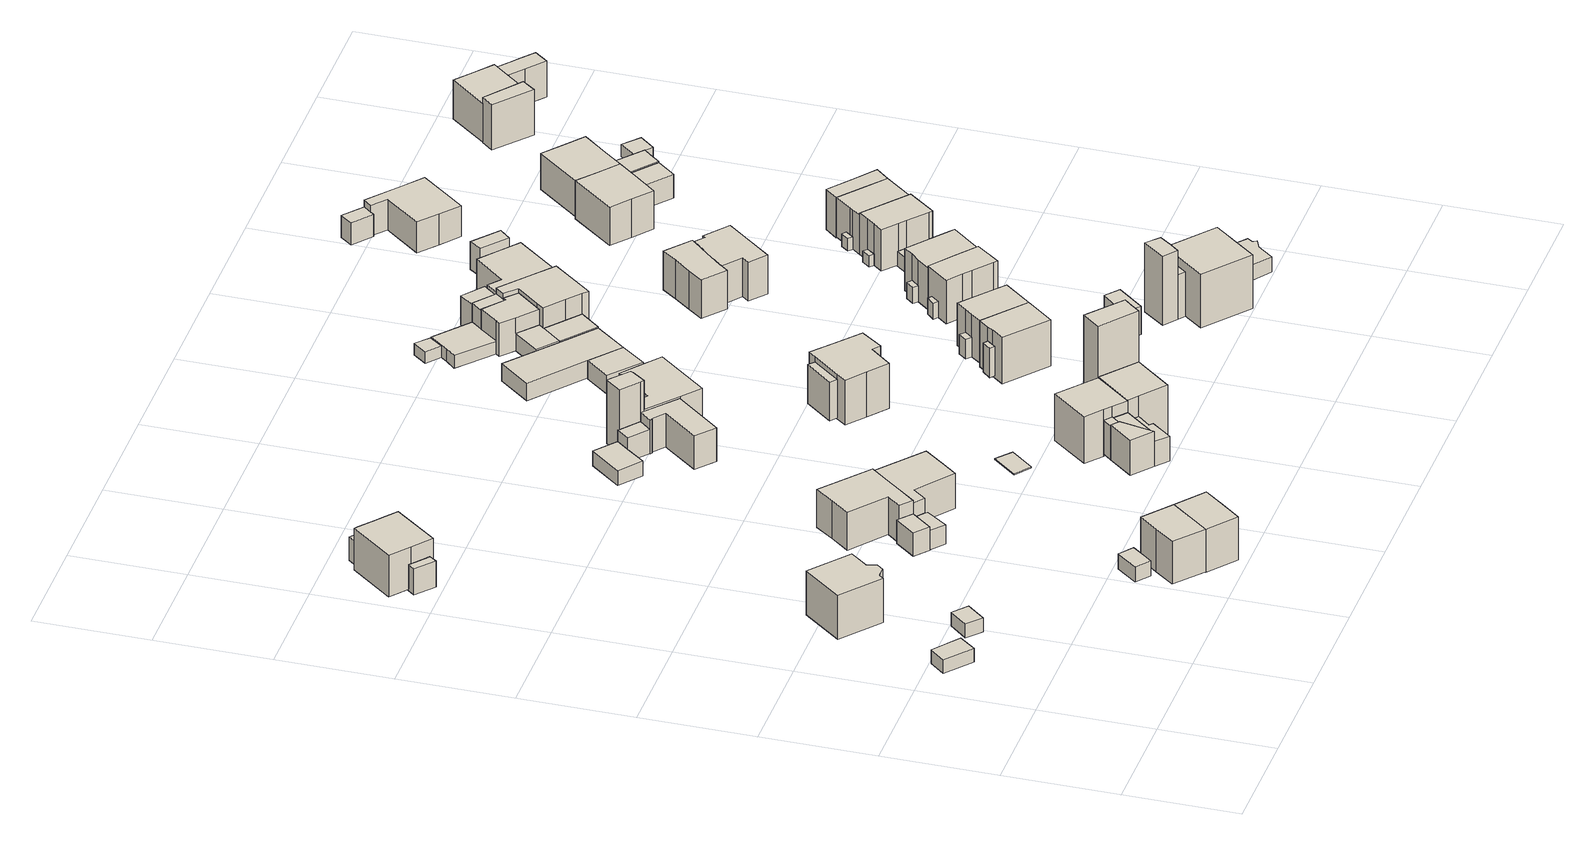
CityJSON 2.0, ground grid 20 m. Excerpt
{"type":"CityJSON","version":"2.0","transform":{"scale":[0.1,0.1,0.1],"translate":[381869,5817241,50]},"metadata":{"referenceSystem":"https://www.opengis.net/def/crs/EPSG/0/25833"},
"CityObjects":{
"building1":{"type":"Building","attributes":{"Gemeindeschluessel":"11000004","BezugspunktDach":"2200","function":"31001_2463","measuredHeight":2.63,"storeysAboveGround":1},"address":[{"country":"Germany","locality":"Berlin","thoroughfareNumber":"5 (1)","thoroughfareName":"Rottannenweg"}],"geometry":[{"type":"Solid","lod":"1","boundaries":[[[[0,1,2,3]],[[4,5,6,7]],[[4,7,3,2]],[[5,4,2,1]],[[6,5,1,0]],[[7,6,0,3]]]]}]},
"building2":{"type":"Building","attributes":{"Gemeindeschluessel":"11000004","BezugspunktDach":"2200","function":"31001_2143","measuredHeight":2.55,"storeysAboveGround":1},"address":[{"country":"Germany","locality":"Berlin","thoroughfareNumber":"3 (1)","thoroughfareName":"Rottannenweg"}],"geometry":[{"type":"Solid","lod":"1","boundaries":[[[[8,9,10,11]],[[12,13,14,15]],[[12,15,11,10]],[[13,12,10,9]],[[14,13,9,8]],[[15,14,8,11]]]]}]},
"building3":{"type":"Building","attributes":{"Gemeindeschluessel":"11000004","BezugspunktDach":"2200","function":"31001_1010","measuredHeight":9.02,"storeysAboveGround":2},"address":[{"country":"Germany","locality":"Berlin","thoroughfareNumber":"3","thoroughfareName":"Rottannenweg"}],"geometry":[{"type":"Solid","lod":"1","boundaries":[[[[16,17,18,19,20,21,22,23]],[[24,25,26,27,28,29,30,31]],[[24,31,23,22]],[[25,24,22,21]],[[26,25,21,20]],[[27,26,20,19]],[[28,27,19,18]],[[29,28,18,17]],[[30,29,17,16]],[[31,30,16,23]]]]}]},
"building4":{"type":"Building","attributes":{"Gemeindeschluessel":"11000004","BezugspunktDach":"2200","function":"31001_2463","measuredHeight":2.9,"storeysAboveGround":1},"address":[{"country":"Germany","locality":"Berlin","thoroughfareNumber":"24B (1)","thoroughfareName":"Alte Allee"}],"geometry":[{"type":"Solid","lod":"1","boundaries":[[[[32,33,34,35]],[[36,37,38,39]],[[36,39,35,34]],[[37,36,34,33]],[[38,37,33,32]],[[39,38,32,35]]]]}]},
"building5":{"type":"Building","attributes":{"Gemeindeschluessel":"11000004","function":"31001_1010"},"address":[{"country":"Germany","locality":"Berlin","thoroughfareNumber":"31","thoroughfareName":"Alte Allee"}],"children":["building5-1","building5-2","building5-3"]},
"building5-1":{"type":"BuildingPart","attributes":{"BezugspunktDach":"2200","measuredHeight":9.89,"storeysAboveGround":2},"parents":["building5"],"geometry":[{"type":"MultiSurface","lod":"1","boundaries":[[[40,41,42,43,44,45,46,47]],[[48,49,50,51,52,53,54,55]],[[48,55,47,46]],[[49,48,46,45]],[[56,57,58,45,44]],[[50,49,59,60]],[[61,56,44,43]],[[51,50,60,62,63]],[[52,51,43,42]],[[53,52,42,41]],[[64,65,66,53,41,40]],[[55,67,68,64,54,40,47]],[[60,59,58,57,56]],[[63,62,60,56,61]],[[54,66,65,64]],[[54,64,68,67]]]}]},
"building5-2":{"type":"BuildingPart","attributes":{"BezugspunktDach":"2200","measuredHeight":4.98,"storeysAboveGround":2},"parents":["building5"],"geometry":[{"type":"MultiSurface","lod":"1","boundaries":[[[69,65,68,70]],[[71,72,73,74]],[[71,74,70,68]],[[72,71,67,54,66]],[[73,72,65,69]],[[74,73,69,70]],[[66,54,64,65]],[[68,64,75,54,67]]]}]},
"building5-3":{"type":"BuildingPart","attributes":{"BezugspunktDach":"2200","measuredHeight":4.36,"storeysAboveGround":2},"parents":["building5"],"geometry":[{"type":"Solid","lod":"1","boundaries":[[[[61,76,77,57]],[[78,79,62,59]],[[78,59,57,77]],[[79,78,77,76]],[[62,79,76,61]],[[59,62,61,57]]]]}]},
"building6":{"type":"Building","attributes":{"Gemeindeschluessel":"11000004","BezugspunktDach":"2200","function":"31001_1010","measuredHeight":9.33,"storeysAboveGround":2},"address":[{"country":"Germany","locality":"Berlin","thoroughfareNumber":"24B","thoroughfareName":"Alte Allee"}],"geometry":[{"type":"Solid","lod":"1","boundaries":[[[[80,81,82,83,84]],[[85,86,87,88,89]],[[85,89,84,83]],[[86,85,83,82]],[[87,86,82,81]],[[88,87,81,80]],[[89,88,80,84]]]]}]},
"building7":{"type":"Building","attributes":{"Gemeindeschluessel":"11000004","BezugspunktDach":"2200","function":"31001_1010","measuredHeight":9.4,"storeysAboveGround":2},"address":[{"country":"Germany","locality":"Berlin","thoroughfareNumber":"24A","thoroughfareName":"Alte Allee"}],"geometry":[{"type":"Solid","lod":"1","boundaries":[[[[90,91,92,81,93,80]],[[94,95,96,97,98,99]],[[94,99,80,93]],[[95,94,93,81]],[[96,95,81,92]],[[97,96,92,91]],[[98,97,91,90]],[[99,98,90,80]]]]}]},
"building8":{"type":"Building","attributes":{"Gemeindeschluessel":"11000004","BezugspunktDach":"2200","function":"31001_2143","measuredHeight":4.43,"storeysAboveGround":1},"address":[{"country":"Germany","locality":"Berlin","thoroughfareNumber":"28 (1)","thoroughfareName":"Alte Allee"}],"geometry":[{"type":"Solid","lod":"1","boundaries":[[[[100,101,102,103,104]],[[105,106,107,108,109]],[[105,109,104,103]],[[106,105,103,102]],[[107,106,102,101]],[[108,107,101,100]],[[109,108,100,104]]]]}]},
"building9":{"type":"Building","attributes":{"Gemeindeschluessel":"11000004","BezugspunktDach":"2200","function":"31001_2143","measuredHeight":4.81,"storeysAboveGround":1},"address":[{"country":"Germany","locality":"Berlin","thoroughfareNumber":"26 (1)","thoroughfareName":"Alte Allee"}],"geometry":[{"type":"Solid","lod":"1","boundaries":[[[[110,111,112,113,114]],[[115,116,117,118,119]],[[115,119,114,113]],[[116,115,113,112]],[[117,116,112,111]],[[118,117,111,110]],[[119,118,110,114]]]]}]},
"building10":{"type":"Building","attributes":{"Gemeindeschluessel":"11000004","BezugspunktDach":"2200","function":"31001_1010","measuredHeight":9.47,"storeysAboveGround":2},"address":[{"country":"Germany","locality":"Berlin","thoroughfareNumber":"28","thoroughfareName":"Alte Allee"}],"geometry":[{"type":"Solid","lod":"1","boundaries":[[[[120,121,122,123,124,125,126,127]],[[128,129,130,131,132,133,134,135]],[[128,135,127,126]],[[129,128,126,125]],[[130,129,125,124]],[[131,130,124,123]],[[132,131,123,122]],[[133,132,122,121]],[[134,133,121,120]],[[135,134,120,127]]]]}]},
"building11":{"type":"Building","attributes":{"Gemeindeschluessel":"11000004","BezugspunktDach":"2200","function":"31001_1010","measuredHeight":8.28,"storeysAboveGround":2},"address":[{"country":"Germany","locality":"Berlin","thoroughfareNumber":"26","thoroughfareName":"Alte Allee"}],"geometry":[{"type":"Solid","lod":"1","boundaries":[[[[136,137,138,139,140,141,142,143]],[[144,145,146,147,148,149,150,151]],[[144,151,143,142]],[[145,144,142,141]],[[146,145,141,140]],[[147,146,140,139]],[[148,147,139,138]],[[149,148,138,137]],[[150,149,137,136]],[[151,150,136,143]]]]}]},
"building12":{"type":"Building","attributes":{"Gemeindeschluessel":"11000004","BezugspunktDach":"2200","function":"31001_2463","measuredHeight":2.81,"storeysAboveGround":1},"address":[{"country":"Germany","locality":"Berlin","thoroughfareNumber":"2 (1)","thoroughfareName":"Zikadenweg"}],"geometry":[{"type":"Solid","lod":"1","boundaries":[[[[152,153,154,155,156]],[[157,158,159,160,161]],[[157,161,156,155]],[[158,157,155,154]],[[159,158,154,153]],[[160,159,153,152]],[[161,160,152,156]]]]}]},
"building13":{"type":"Building","attributes":{"Gemeindeschluessel":"11000004","BezugspunktDach":"2200","function":"31001_2463","measuredHeight":0.236,"storeysAboveGround":1},"address":[{"country":"Germany","locality":"Berlin","thoroughfareNumber":"24A (1)","thoroughfareName":"Alte Allee"}],"geometry":[{"type":"Solid","lod":"1","boundaries":[[[[162,163,164,165]],[[166,167,168,169]],[[166,169,165,164]],[[167,166,164,163]],[[168,167,163,162]],[[169,168,162,165]]]]}]},
"building14":{"type":"Building","attributes":{"Gemeindeschluessel":"11000004","BezugspunktDach":"2200","function":"51009_1610","measuredHeight":6.36,"storeysAboveGround":0},"address":[{"country":"Germany","locality":"Berlin"}],"geometry":[{"type":"Solid","lod":"1","boundaries":[[[[170,171,172,173]],[[174,175,176,177]],[[174,177,173,172]],[[175,174,172,171]],[[176,175,171,170]],[[177,176,170,173]]]]}]},
"building15":{"type":"Building","attributes":{"Gemeindeschluessel":"11000004","function":"31001_1010"},"address":[{"country":"Germany","locality":"Berlin","thoroughfareNumber":"24","thoroughfareName":"Alte Allee"}],"children":["building15-1","building15-2","building15-3"]},
"building15-1":{"type":"BuildingPart","attributes":{"BezugspunktDach":"2200","measuredHeight":10.93,"storeysAboveGround":2},"parents":["building15"],"geometry":[{"type":"Solid","lod":"1","boundaries":[[[[178,179,180,181,182,183]],[[184,185,186,187,188,189]],[[184,189,183,182]],[[185,184,182,181]],[[186,185,181,180]],[[187,186,180,179],[190,175,191,192]],[[188,187,179,178]],[[189,188,178,183]],[[191,175,190,192]]]]}]},
"building15-2":{"type":"BuildingPart","attributes":{"BezugspunktDach":"2200","measuredHeight":6.59,"storeysAboveGround":2},"parents":["building15"],"geometry":[{"type":"MultiSurface","lod":"1","boundaries":[[[193,194,195,196]],[[177,176,197,198]],[[177,198,196,195]],[[176,177,195,194]],[[199,200,176,194,193]],[[198,197,193,196]],[[197,176,200,199]]]}]},
"building15-3":{"type":"BuildingPart","attributes":{"BezugspunktDach":"2200","measuredHeight":6.23,"storeysAboveGround":2},"parents":["building15"],"geometry":[{"type":"Solid","lod":"1","boundaries":[[[[192,191,200,199]],[[176,175,190,197]],[[175,176,200,191]],[[197,190,192,199]],[[197,199,200,176]],[[175,191,192,190]]]]}]},
"building16":{"type":"Building","attributes":{"Gemeindeschluessel":"11000004","function":"31001_1010"},"address":[{"country":"Germany","locality":"Berlin","thoroughfareNumber":"2","thoroughfareName":"Zikadenweg"}],"children":["building16-1","building16-2"]},
"building16-1":{"type":"BuildingPart","attributes":{"BezugspunktDach":"2200","measuredHeight":8.69,"storeysAboveGround":2},"parents":["building16"],"geometry":[{"type":"MultiSurface","lod":"1","boundaries":[[[201,202,203,204,205,206,207,208,209]],[[210,211,212,213,214,215,216,217,218]],[[210,218,209,208]],[[211,210,208,207]],[[212,211,207,206]],[[213,212,206,205]],[[214,213,219,220,221,222,205,204]],[[215,214,204,203]],[[216,215,203,202]],[[217,216,202,201]],[[218,217,201,209]],[[222,221,220,219]]]}]},
"building16-2":{"type":"BuildingPart","attributes":{"BezugspunktDach":"2200","measuredHeight":4.48,"storeysAboveGround":2},"parents":["building16"],"geometry":[{"type":"Solid","lod":"1","boundaries":[[[[222,221,223,224,225]],[[226,227,220,219,228]],[[226,228,225,224]],[[227,226,224,223]],[[220,227,223,221]],[[228,219,222,225]],[[219,220,221,222]]]]}]},
"building17":{"type":"Building","attributes":{"Gemeindeschluessel":"11000004","function":"31001_1010"},"address":[{"country":"Germany","locality":"Berlin","thoroughfareNumber":"22","thoroughfareName":"Alte Allee"}],"children":["building17-1","building17-2"]},
"building17-1":{"type":"BuildingPart","attributes":{"BezugspunktDach":"2200","measuredHeight":14.93,"storeysAboveGround":3},"parents":["building17"],"geometry":[{"type":"MultiSurface","lod":"1","boundaries":[[[229,230,231,232,233]],[[234,235,236,237,238]],[[234,238,233,232]],[[235,234,232,231]],[[236,235,231,230]],[[237,236,230,229]],[[238,237,239,190,240,241,229,233]],[[241,240,190,239]]]}]},
"building17-2":{"type":"BuildingPart","attributes":{"BezugspunktDach":"2200","measuredHeight":4.68,"storeysAboveGround":3},"parents":["building17"],"geometry":[{"type":"Solid","lod":"1","boundaries":[[[[242,243,244,241,240,245]],[[190,239,246,247,248,197]],[[190,197,245,240]],[[246,239,241,244]],[[247,246,244,243]],[[248,247,243,242]],[[197,248,242,245]],[[239,190,240,241]]]]}]},
"building18":{"type":"Building","attributes":{"Gemeindeschluessel":"11000004","function":"31001_1010"},"address":[{"country":"Germany","locality":"Berlin","thoroughfareNumber":"4","thoroughfareName":"Zikadenweg"}],"children":["building18-1","building18-2"]},
"building18-1":{"type":"BuildingPart","attributes":{"BezugspunktDach":"2200","measuredHeight":8.48,"storeysAboveGround":2},"parents":["building18"],"geometry":[{"type":"Solid","lod":"1","boundaries":[[[[249,250,251,252,253,254,255,256]],[[257,258,259,260,261,262,263,264]],[[258,257,255,254]],[[259,258,254,253]],[[260,259,253,252]],[[261,260,252,251]],[[262,261,251,250]],[[263,262,250,249]],[[264,263,249,256]],[[257,264,256,255]]]]}]},
"building18-2":{"type":"BuildingPart","attributes":{"BezugspunktDach":"2200","measuredHeight":11.96,"storeysAboveGround":2},"parents":["building18"],"geometry":[{"type":"MultiSurface","lod":"1","boundaries":[[[265,266,267,268,269,270]],[[271,272,257,264,220,227]],[[271,227,270,269]],[[272,271,269,268]],[[257,272,268,267]],[[256,255,267,266]],[[220,264,266,265]],[[227,220,265,270]],[[264,257,255,256]]]}]},
"building19":{"type":"Building","attributes":{"Gemeindeschluessel":"11000004","BezugspunktDach":"2200","function":"51009_1610","measuredHeight":20.88,"storeysAboveGround":0},"address":[{"country":"Germany","locality":"Berlin"}],"geometry":[{"type":"Solid","lod":"1","boundaries":[[[[273,274,275,276,277]],[[278,279,280,281,282]],[[278,282,277,276]],[[279,278,276,275]],[[280,279,275,274]],[[281,280,274,273]],[[282,281,273,277]]]]}]},
"building20":{"type":"Building","attributes":{"Gemeindeschluessel":"11000004","function":"31001_1010"},"address":[{"country":"Germany","locality":"Berlin","thoroughfareNumber":"1","thoroughfareName":"Zikadenweg"}],"children":["building20-1","building20-2"]},
"building20-1":{"type":"BuildingPart","attributes":{"BezugspunktDach":"2200","measuredHeight":10.04,"storeysAboveGround":2},"parents":["building20"],"geometry":[{"type":"MultiSurface","lod":"1","boundaries":[[[283,284,285,286,287,288,289,290,291,292]],[[293,294,295,296,297,298,299,300,301,302]],[[293,302,292,291]],[[303,304,291,290]],[[294,293,305,306]],[[295,294,290,289]],[[296,295,289,288]],[[297,296,288,287]],[[298,297,287,286]],[[299,298,286,285]],[[300,299,285,284]],[[301,300,284,283]],[[302,301,283,292]],[[306,305,304,303]]]}]},
"building20-2":{"type":"BuildingPart","attributes":{"BezugspunktDach":"2200","measuredHeight":7.26,"storeysAboveGround":2},"parents":["building20"],"geometry":[{"type":"Solid","lod":"1","boundaries":[[[[304,303,307,308]],[[309,306,305,310]],[[309,310,308,307]],[[306,309,307,303]],[[310,305,304,308]],[[305,306,303,304]]]]}]},
"building21":{"type":"Building","attributes":{"Gemeindeschluessel":"11000004","BezugspunktDach":"2200","function":"31001_2463","measuredHeight":3.48,"storeysAboveGround":1},"address":[{"country":"Germany","locality":"Berlin","thoroughfareNumber":"4 (1)","thoroughfareName":"Zikadenweg"}],"geometry":[{"type":"Solid","lod":"1","boundaries":[[[[311,312,313,314]],[[315,316,317,318]],[[315,318,314,313]],[[316,315,313,312]],[[317,316,312,311]],[[318,317,311,314]]]]}]},
"building22":{"type":"Building","attributes":{"Gemeindeschluessel":"11000004","BezugspunktDach":"2200","function":"31001_2463","measuredHeight":3.22,"storeysAboveGround":1},"address":[{"country":"Germany","locality":"Berlin","thoroughfareNumber":"6 (1)","thoroughfareName":"Zikadenweg"}],"geometry":[{"type":"Solid","lod":"1","boundaries":[[[[313,312,319,320,321,322,323]],[[324,325,326,327,328,329,330]],[[324,330,323,322]],[[325,324,322,321]],[[326,325,321,320]],[[327,326,320,319]],[[328,327,319,312]],[[329,328,312,313]],[[330,329,313,323]]]]}]},
"building23":{"type":"Building","attributes":{"Gemeindeschluessel":"11000004","BezugspunktDach":"2200","function":"51009_1610","measuredHeight":5.51,"storeysAboveGround":0},"address":[{"country":"Germany","locality":"Berlin"}],"geometry":[{"type":"Solid","lod":"1","boundaries":[[[[331,332,333,334]],[[335,336,337,338]],[[335,338,334,333]],[[336,335,333,332]],[[337,336,332,331]],[[338,337,331,334]]]]}]},
"building24":{"type":"Building","attributes":{"Gemeindeschluessel":"11000004","BezugspunktDach":"2200","function":"31001_2463","measuredHeight":2.27,"storeysAboveGround":1},"address":[{"country":"Germany","locality":"Berlin","thoroughfareNumber":"8 (2)","thoroughfareName":"Zikadenweg"}],"geometry":[{"type":"Solid","lod":"1","boundaries":[[[[339,340,341,342]],[[343,344,345,346]],[[343,346,342,341]],[[344,343,341,340]],[[345,344,340,339]],[[346,345,339,342]]]]}]},
"building25":{"type":"Building","attributes":{"Gemeindeschluessel":"11000004","BezugspunktDach":"2200","function":"31001_1010","measuredHeight":9.78,"storeysAboveGround":2},"address":[{"country":"Germany","locality":"Berlin","thoroughfareNumber":"25","thoroughfareName":"Alte Allee"}],"geometry":[{"type":"Solid","lod":"1","boundaries":[[[[347,348,349,350,351,352]],[[353,354,355,356,357,358]],[[353,358,352,351]],[[354,353,351,350]],[[355,354,350,349]],[[356,355,349,348]],[[357,356,348,347]],[[358,357,347,352]]]]}]},
"building26":{"type":"Building","attributes":{"Gemeindeschluessel":"11000004","BezugspunktDach":"2200","function":"51009_1610","measuredHeight":3.62,"storeysAboveGround":0},"address":[{"country":"Germany","locality":"Berlin"}],"geometry":[{"type":"Solid","lod":"1","boundaries":[[[[359,360,361,362]],[[363,364,365,366]],[[363,366,362,361]],[[364,363,361,360]],[[365,364,360,359]],[[366,365,359,362]]]]}]},
"building27":{"type":"Building","attributes":{"Gemeindeschluessel":"11000004","function":"51009_1610"},"address":[{"country":"Germany","locality":"Berlin"}],"children":["building27-1","building27-2","building27-3"]},
"building27-1":{"type":"BuildingPart","attributes":{"BezugspunktDach":"2200","measuredHeight":7.02,"storeysAboveGround":0},"parents":["building27"],"geometry":[{"type":"MultiSurface","lod":"1","boundaries":[[[367,368,369,370,371,372,373,374,375,376]],[[377,378,379,380,381,382,383,384,385,386]],[[377,386,376,375]],[[378,377,375,374]],[[387,388,378,374,373]],[[380,379,373,372]],[[381,380,372,371]],[[382,381,371,370]],[[383,382,370,369]],[[384,383,369,368]],[[385,384,368,367],[384,385,389,390]],[[386,385,367,376]],[[391,379,378,388,387]],[[389,385,384,390]]]}]},
"building27-2":{"type":"BuildingPart","attributes":{"BezugspunktDach":"2200","measuredHeight":2.38,"storeysAboveGround":0},"parents":["building27"],"geometry":[{"type":"Solid","lod":"1","boundaries":[[[[392,388,387,393,394,395,396]],[[397,398,399,379,378,377,400]],[[397,400,396,395]],[[398,397,395,394]],[[399,398,394,393]],[[379,399,393,387]],[[377,378,388,392]],[[400,377,392,396]],[[378,379,387,388]]]]}]},
"building27-3":{"type":"BuildingPart","attributes":{"BezugspunktDach":"2200","measuredHeight":3.31,"storeysAboveGround":0},"parents":["building27"],"geometry":[{"type":"Solid","lod":"1","boundaries":[[[[401,402,390,389,403]],[[385,384,404,405,406]],[[385,406,403,389]],[[404,384,390,402]],[[405,404,402,401]],[[406,405,401,403]],[[384,385,389,390]]]]}]},
"building28":{"type":"Building","attributes":{"Gemeindeschluessel":"11000004","BezugspunktDach":"2200","function":"31001_1000","measuredHeight":3.14,"storeysAboveGround":1},"address":[{"country":"Germany","locality":"Berlin","thoroughfareNumber":"6 (2)","thoroughfareName":"Zikadenweg"}],"geometry":[{"type":"Solid","lod":"1","boundaries":[[[[407,408,409,410]],[[404,411,412,405]],[[404,405,410,409]],[[411,404,409,408]],[[412,411,408,407]],[[405,412,407,410]]]]}]},
"building29":{"type":"Building","attributes":{"Gemeindeschluessel":"11000004","BezugspunktDach":"2200","function":"31001_1010","measuredHeight":9.11,"storeysAboveGround":2},"address":[{"country":"Germany","locality":"Berlin","thoroughfareNumber":"25A","thoroughfareName":"Alte Allee"}],"geometry":[{"type":"Solid","lod":"1","boundaries":[[[[413,348,414,415,416,417,418,349]],[[365,364,419,420,421,422,423,424]],[[365,424,349,418]],[[364,365,418,417]],[[419,364,417,416]],[[420,419,416,415]],[[421,420,415,414]],[[422,421,414,348]],[[423,422,348,413]],[[424,423,413,349]]]]}]},
"building30":{"type":"Building","attributes":{"Gemeindeschluessel":"11000004","function":"31001_1010"},"address":[{"country":"Germany","locality":"Berlin","thoroughfareNumber":"6","thoroughfareName":"Zikadenweg"}],"children":["building30-1","building30-2"]},
"building30-1":{"type":"BuildingPart","attributes":{"BezugspunktDach":"2200","measuredHeight":8.88,"storeysAboveGround":2},"parents":["building30"],"geometry":[{"type":"MultiSurface","lod":"1","boundaries":[[[425,426,427,428,429,430,431,432,433,434]],[[435,436,437,438,439,440,441,442,443,444]],[[435,444,434,433]],[[436,435,433,432]],[[437,436,432,431]],[[445,446,431,430]],[[438,437,447,448]],[[439,438,430,429]],[[440,439,429,428]],[[441,440,428,427]],[[442,441,427,426]],[[443,442,426,425]],[[444,443,425,434]],[[448,447,446,445]]]}]},
"building30-2":{"type":"BuildingPart","attributes":{"BezugspunktDach":"2200","measuredHeight":6.26,"storeysAboveGround":2},"parents":["building30"],"geometry":[{"type":"MultiSurface","lod":"1","boundaries":[[[449,445,450,451]],[[452,448,453,454]],[[452,454,451,450]],[[448,452,450,445]],[[453,447,446,449]],[[454,453,449,451]],[[448,445,446,447]]]}]},
"building31":{"type":"Building","attributes":{"Gemeindeschluessel":"11000004","BezugspunktDach":"2200","function":"31001_2463","measuredHeight":2.49,"storeysAboveGround":1},"address":[{"country":"Germany","locality":"Berlin","thoroughfareNumber":"25A (1)","thoroughfareName":"Alte Allee"}],"geometry":[{"type":"Solid","lod":"1","boundaries":[[[[455,456,457,458]],[[459,460,461,462]],[[459,462,458,457]],[[460,459,457,456]],[[461,460,456,455]],[[462,461,455,458]]]]}]},
"building32":{"type":"Building","attributes":{"Gemeindeschluessel":"11000004","BezugspunktDach":"2200","function":"31001_2463","measuredHeight":5.29,"storeysAboveGround":1},"address":[{"country":"Germany","locality":"Berlin","thoroughfareNumber":"25 (1)","thoroughfareName":"Alte Allee"}],"geometry":[{"type":"Solid","lod":"1","boundaries":[[[[463,464,465,466]],[[467,468,469,470]],[[467,470,466,465]],[[468,467,465,464]],[[469,468,464,463]],[[470,469,463,466]]]]}]},
"building33":{"type":"Building","attributes":{"Gemeindeschluessel":"11000004","BezugspunktDach":"2200","function":"31001_2463","measuredHeight":2.42,"storeysAboveGround":1},"address":[{"country":"Germany","locality":"Berlin","thoroughfareNumber":"25B (1)","thoroughfareName":"Alte Allee"}],"geometry":[{"type":"Solid","lod":"1","boundaries":[[[[456,471,472,457]],[[473,474,475,476]],[[473,476,457,472]],[[474,473,472,471]],[[475,474,471,456]],[[476,475,456,457]]]]}]},
"building34":{"type":"Building","attributes":{"Gemeindeschluessel":"11000004","BezugspunktDach":"2200","function":"51009_1610","measuredHeight":3,"storeysAboveGround":0},"address":[{"country":"Germany","locality":"Berlin"}],"geometry":[{"type":"Solid","lod":"1","boundaries":[[[[477,478,479,480]],[[481,482,483,484]],[[481,484,480,479]],[[482,481,479,478]],[[483,482,478,477]],[[484,483,477,480]]]]}]},
"building35":{"type":"Building","attributes":{"Gemeindeschluessel":"11000004","function":"31001_1010"},"address":[{"country":"Germany","locality":"Berlin","thoroughfareNumber":"8","thoroughfareName":"Zikadenweg"}],"children":["building35-1","building35-2"]},
"building35-1":{"type":"BuildingPart","attributes":{"BezugspunktDach":"2200","measuredHeight":8.43,"storeysAboveGround":2},"parents":["building35"],"geometry":[{"type":"MultiSurface","lod":"1","boundaries":[[[485,486,487,488,489,490,491,492]],[[493,494,495,496,497,498,499,500]],[[493,500,448,501,502,503,492,491]],[[494,493,491,490]],[[495,494,490,489]],[[496,495,489,488]],[[497,496,488,487]],[[498,497,487,486]],[[499,498,486,485]],[[500,499,485,492]],[[503,502,501,448]]]}]},
"building35-2":{"type":"BuildingPart","attributes":{"BezugspunktDach":"2200","measuredHeight":5.5,"storeysAboveGround":2},"parents":["building35"],"geometry":[{"type":"Solid","lod":"1","boundaries":[[[[503,502,504,505,506]],[[507,508,501,448,452]],[[507,452,506,505]],[[508,507,505,504]],[[501,508,504,502]],[[452,448,503,506]],[[448,501,502,503]]]]}]},
"building36":{"type":"Building","attributes":{"Gemeindeschluessel":"11000004","BezugspunktDach":"2200","function":"51009_1610","measuredHeight":12.98,"storeysAboveGround":0},"address":[{"country":"Germany","locality":"Berlin"}],"geometry":[{"type":"Solid","lod":"1","boundaries":[[[[509,510,511,512,513]],[[514,515,516,517,518]],[[514,518,513,512]],[[515,514,512,511]],[[516,515,511,510]],[[517,516,510,509]],[[518,517,509,513]]]]}]},
"building37":{"type":"Building","attributes":{"Gemeindeschluessel":"11000004","BezugspunktDach":"2200","function":"51009_1610","measuredHeight":8.38,"storeysAboveGround":0},"address":[{"country":"Germany","locality":"Berlin"}],"geometry":[{"type":"Solid","lod":"1","boundaries":[[[[519,520,521,522]],[[516,523,524,517]],[[516,517,522,521]],[[523,516,521,520]],[[524,523,520,519]],[[517,524,519,522]]]]}]},
"building38":{"type":"Building","attributes":{"Gemeindeschluessel":"11000004","BezugspunktDach":"2200","function":"31001_1010","measuredHeight":10.23,"storeysAboveGround":2},"address":[{"country":"Germany","locality":"Berlin","thoroughfareNumber":"25B","thoroughfareName":"Alte Allee"}],"geometry":[{"type":"Solid","lod":"1","boundaries":[[[[525,526,527,528,529,530,531,532]],[[533,534,535,536,537,538,539,540]],[[533,540,532,531]],[[534,533,531,530]],[[535,534,530,529]],[[536,535,529,528]],[[537,536,528,527]],[[538,537,527,526]],[[539,538,526,525]],[[540,539,525,532]]]]}]},
"building39":{"type":"Building","attributes":{"Gemeindeschluessel":"11000004","BezugspunktDach":"2200","function":"51009_1610","measuredHeight":3,"storeysAboveGround":0},"address":[{"country":"Germany","locality":"Berlin"}],"geometry":[{"type":"Solid","lod":"1","boundaries":[[[[541,542,543,544]],[[545,546,547,548]],[[545,548,544,543]],[[546,545,543,542]],[[547,546,542,541]],[[548,547,541,544]]]]}]},
"building40":{"type":"Building","attributes":{"Gemeindeschluessel":"11000004","function":"31001_1010"},"address":[{"country":"Germany","locality":"Berlin","thoroughfareNumber":"1A","thoroughfareName":"Zikadenweg"}],"children":["building40-1","building40-2"]},
"building40-1":{"type":"BuildingPart","attributes":{"BezugspunktDach":"2200","measuredHeight":8.84,"storeysAboveGround":1},"parents":["building40"],"geometry":[{"type":"MultiSurface","lod":"1","boundaries":[[[549,550,551,552,553,554,555,556,557,558,559]],[[560,561,562,563,564,565,566,567,568,569,570]],[[562,561,557,556]],[[563,562,556,555]],[[564,563,555,554]],[[565,564,554,553]],[[566,565,553,552]],[[567,566,552,551]],[[568,567,551,550]],[[569,568,550,549]],[[570,569,549,559]],[[560,571,572,573,558]],[[570,559,573,572]],[[561,574,575,557]],[[560,558,575,574]]]}]},
"building40-2":{"type":"BuildingPart","attributes":{"BezugspunktDach":"2200","measuredHeight":8.41,"storeysAboveGround":1},"parents":["building40"],"geometry":[{"type":"MultiSurface","lod":"1","boundaries":[[[576,559,573,575,557,556,577,578,579,580,581]],[[582,583,584,585,562,561,574,572,570,586,587]],[[582,587,581,580]],[[583,582,580,579]],[[584,583,579,578]],[[585,584,578,577]],[[562,585,577,556]],[[561,562,556,557]],[[557,561,557,575]],[[558,575,573]],[[573,572,573,559]],[[586,570,559,576]],[[587,586,576,581]],[[574,561,557,575]],[[572,560,558,573]],[[560,574,575,558]],[[570,572,573,559]]]}]},
"building41":{"type":"Building","attributes":{"Gemeindeschluessel":"11000004","BezugspunktDach":"2200","function":"31001_1000","measuredHeight":12.8,"storeysAboveGround":3},"address":[{"country":"Germany","locality":"Berlin","thoroughfareNumber":"23","thoroughfareName":"Alte Allee"}],"geometry":[{"type":"Solid","lod":"1","boundaries":[[[[588,589,590,591,592]],[[593,594,595,596,597]],[[593,597,592,591]],[[594,593,591,590]],[[595,594,590,589]],[[596,595,589,588]],[[597,596,588,592]]]]}]},
"building42":{"type":"Building","attributes":{"Gemeindeschluessel":"11000004","BezugspunktDach":"2200","function":"31001_1010","measuredHeight":9.32,"storeysAboveGround":2},"address":[{"country":"Germany","locality":"Berlin","thoroughfareNumber":"25C","thoroughfareName":"Alte Allee"}],"geometry":[{"type":"Solid","lod":"1","boundaries":[[[[598,599,600,601,602,603,604,605,606,607]],[[547,546,608,609,610,611,612,613,614,615]],[[547,615,607,606]],[[546,547,606,605]],[[608,546,605,604]],[[609,608,604,603]],[[610,609,603,602]],[[611,610,602,601]],[[612,611,601,600]],[[613,612,600,599]],[[614,613,599,598]],[[615,614,598,607]]]]}]},
"building43":{"type":"Building","attributes":{"Gemeindeschluessel":"11000004","BezugspunktDach":"2200","function":"31001_2463","measuredHeight":2.74,"storeysAboveGround":1},"address":[{"country":"Germany","locality":"Berlin","thoroughfareNumber":"25C (1)","thoroughfareName":"Alte Allee"}],"geometry":[{"type":"Solid","lod":"1","boundaries":[[[[616,617,618,619]],[[620,621,622,623]],[[620,623,619,618]],[[621,620,618,617]],[[622,621,617,616]],[[623,622,616,619]]]]}]},
"building44":{"type":"Building","attributes":{"Gemeindeschluessel":"11000004","BezugspunktDach":"2200","function":"31001_2463","measuredHeight":5.22,"storeysAboveGround":1},"address":[{"country":"Germany","locality":"Berlin","thoroughfareNumber":"8 (1)","thoroughfareName":"Zikadenweg"}],"geometry":[{"type":"Solid","lod":"1","boundaries":[[[[624,625,626,627]],[[628,629,630,631]],[[628,631,627,626]],[[629,628,626,625]],[[630,629,625,624]],[[631,630,624,627]]]]}]},
"building45":{"type":"Building","attributes":{"Gemeindeschluessel":"11000004","BezugspunktDach":"2200","function":"31001_2463","measuredHeight":2.71,"storeysAboveGround":1},"address":[{"country":"Germany","locality":"Berlin","thoroughfareNumber":"25D (1)","thoroughfareName":"Alte Allee"}],"geometry":[{"type":"Solid","lod":"1","boundaries":[[[[617,632,633,618]],[[634,635,621,620]],[[634,620,618,633]],[[635,634,633,632]],[[621,635,632,617]],[[620,621,617,618]]]]}]},
"building46":{"type":"Building","attributes":{"Gemeindeschluessel":"11000004","BezugspunktDach":"2200","function":"51009_1610","measuredHeight":2.06,"storeysAboveGround":0},"address":[{"country":"Germany","locality":"Berlin"}],"geometry":[{"type":"Solid","lod":"1","boundaries":[[[[636,637,638,639]],[[640,641,642,643]],[[640,643,639,638]],[[641,640,638,637]],[[642,641,637,636]],[[643,642,636,639]]]]}]},
"building47":{"type":"Building","attributes":{"Gemeindeschluessel":"11000004","BezugspunktDach":"2200","function":"31001_2463","measuredHeight":2.86,"storeysAboveGround":1},"address":[{"country":"Germany","locality":"Berlin","thoroughfareNumber":"21 (1)","thoroughfareName":"Alte Allee"}],"geometry":[{"type":"Solid","lod":"1","boundaries":[[[[644,645,646,647,648,649,650]],[[651,652,653,654,655,656,657]],[[651,657,650,649]],[[652,651,649,648]],[[653,652,648,647]],[[654,653,647,646]],[[655,654,646,645]],[[656,655,645,644]],[[657,656,644,650]]]]}]},
"building48":{"type":"Building","attributes":{"Gemeindeschluessel":"11000004","BezugspunktDach":"2200","function":"31001_1010","measuredHeight":9.05,"storeysAboveGround":2},"address":[{"country":"Germany","locality":"Berlin","thoroughfareNumber":"25D","thoroughfareName":"Alte Allee"}],"geometry":[{"type":"Solid","lod":"1","boundaries":[[[[658,659,660,661,662,663,664,665,666,667]],[[642,641,668,669,670,671,672,673,674,675]],[[642,675,667,666]],[[641,642,666,665]],[[668,641,665,664]],[[669,668,664,663]],[[670,669,663,662]],[[671,670,662,661]],[[672,671,661,660]],[[673,672,660,659]],[[674,673,659,658]],[[675,674,658,667]]]]}]},
"building49":{"type":"Building","attributes":{"Gemeindeschluessel":"11000004","BezugspunktDach":"2200","function":"51009_1610","measuredHeight":2.36,"storeysAboveGround":0},"address":[{"country":"Germany","locality":"Berlin"}],"geometry":[{"type":"Solid","lod":"1","boundaries":[[[[676,677,678,679]],[[680,681,682,683]],[[680,683,679,678]],[[681,680,678,677]],[[682,681,677,676]],[[683,682,676,679]]]]}]},
"building50":{"type":"Building","attributes":{"Gemeindeschluessel":"11000004","function":"31001_1010"},"address":[{"country":"Germany","locality":"Berlin","thoroughfareNumber":"10","thoroughfareName":"Zikadenweg"}],"children":["building50-1","building50-2"]},
"building50-1":{"type":"BuildingPart","attributes":{"BezugspunktDach":"2200","measuredHeight":9.18,"storeysAboveGround":2},"parents":["building50"],"geometry":[{"type":"MultiSurface","lod":"1","boundaries":[[[684,685,686,687,688,689,690,691]],[[692,693,694,695,696,697,698,699]],[[692,699,691,690]],[[693,692,690,689]],[[700,701,702,689,688]],[[694,693,703,704,705]],[[695,694,688,687]],[[696,695,687,686]],[[697,696,686,685]],[[698,697,685,684]],[[699,698,684,691]],[[705,704,703,702,701,700]]]}]},
"building50-2":{"type":"BuildingPart","attributes":{"BezugspunktDach":"2200","measuredHeight":5.53,"storeysAboveGround":2},"parents":["building50"],"geometry":[{"type":"MultiSurface","lod":"1","boundaries":[[[706,701,700,707,708]],[[709,704,703,710,711]],[[709,711,708,707]],[[704,709,707,700]],[[710,703,701,706]],[[711,710,706,708]],[[704,712,700,701,703]]]}]},
"building51":{"type":"Building","attributes":{"Gemeindeschluessel":"11000004","BezugspunktDach":"2200","function":"31001_1010","measuredHeight":8.75,"storeysAboveGround":2},"address":[{"country":"Germany","locality":"Berlin","thoroughfareNumber":"25E","thoroughfareName":"Alte Allee"}],"geometry":[{"type":"Solid","lod":"1","boundaries":[[[[713,714,715,716,717,718,719,720]],[[721,722,723,724,725,670,669,668]],[[721,668,720,719]],[[722,721,719,718]],[[723,722,718,717]],[[724,723,717,716]],[[725,724,716,715]],[[670,725,715,714]],[[669,670,714,713]],[[668,669,713,720]]]]}]},
"building52":{"type":"Building","attributes":{"Gemeindeschluessel":"11000004","BezugspunktDach":"2200","function":"31001_2463","measuredHeight":8.87,"storeysAboveGround":1},"address":[{"country":"Germany","locality":"Berlin","thoroughfareNumber":"25E (1)","thoroughfareName":"Alte Allee"}],"geometry":[{"type":"Solid","lod":"1","boundaries":[[[[715,726,727,728,717]],[[729,730,731,732,733]],[[729,733,717,728]],[[730,729,728,727]],[[731,730,727,726]],[[732,731,726,715]],[[733,732,715,717]]]]}]},
"building53":{"type":"Building","attributes":{"Gemeindeschluessel":"11000004","function":"31001_1010"},"address":[{"country":"Germany","locality":"Berlin","thoroughfareNumber":"3","thoroughfareName":"Zikadenweg"}],"children":["building53-1","building53-2"]},
"building53-1":{"type":"BuildingPart","attributes":{"BezugspunktDach":"2200","measuredHeight":8.88,"storeysAboveGround":2},"parents":["building53"],"geometry":[{"type":"MultiSurface","lod":"1","boundaries":[[[734,735,736,737,738,739,740]],[[741,742,743,744,745,746,747]],[[741,747,740,739]],[[742,741,739,738]],[[743,742,738,737]],[[748,749,750,737,736]],[[744,743,751,752]],[[745,744,736,735]],[[746,745,735,734]],[[747,746,734,740]],[[752,751,750,749,748]]]}]},
"building53-2":{"type":"BuildingPart","attributes":{"BezugspunktDach":"2200","measuredHeight":4.52,"storeysAboveGround":2},"parents":["building53"],"geometry":[{"type":"Solid","lod":"1","boundaries":[[[[753,754,749,748]],[[751,755,756,752]],[[755,751,749,754]],[[756,755,754,753]],[[752,756,753,748]],[[751,752,748,749]]]]}]},
"building54":{"type":"Building","attributes":{"Gemeindeschluessel":"11000004","function":"31001_1010"},"address":[{"country":"Germany","locality":"Berlin","thoroughfareNumber":"5","thoroughfareName":"Zikadenweg"}],"children":["building54-1","building54-2"]},
"building54-1":{"type":"BuildingPart","attributes":{"BezugspunktDach":"2200","measuredHeight":8.49,"storeysAboveGround":2},"parents":["building54"],"geometry":[{"type":"MultiSurface","lod":"1","boundaries":[[[738,737,757,758,759,760,739]],[[761,762,763,764,765,766,767]],[[761,767,739,760]],[[762,761,760,759]],[[763,762,759,758]],[[764,763,758,757]],[[768,769,770,757,737]],[[766,765,737,738]],[[767,766,738,739]],[[765,764,770,769,768]]]}]},
"building54-2":{"type":"BuildingPart","attributes":{"BezugspunktDach":"2200","measuredHeight":5.02,"storeysAboveGround":2},"parents":["building54"],"geometry":[{"type":"MultiSurface","lod":"1","boundaries":[[[771,772,773,770,769]],[[774,775,776,755,751]],[[774,751,765,764]],[[775,774,770,773]],[[776,775,773,772]],[[755,776,772,771]],[[751,755,771,769]],[[764,765,769,770,777]]]}]},
"building55":{"type":"Building","attributes":{"Gemeindeschluessel":"11000004","BezugspunktDach":"2200","function":"31001_2143","measuredHeight":2.39,"storeysAboveGround":1},"address":[{"country":"Germany","locality":"Berlin","thoroughfareNumber":"5 (2)","thoroughfareName":"Zikadenweg"}],"geometry":[{"type":"Solid","lod":"1","boundaries":[[[[778,779,780,781]],[[782,783,784,785]],[[782,785,781,780]],[[783,782,780,779]],[[784,783,779,778]],[[785,784,778,781]]]]}]},
"building56":{"type":"Building","attributes":{"Gemeindeschluessel":"11000004","function":"31001_1010"},"address":[{"country":"Germany","locality":"Berlin","thoroughfareNumber":"7","thoroughfareName":"Zikadenweg"}],"children":["building56-1","building56-2","building56-3"]},
"building56-1":{"type":"BuildingPart","attributes":{"BezugspunktDach":"2200","measuredHeight":8.02,"storeysAboveGround":2},"parents":["building56"],"geometry":[{"type":"MultiSurface","lod":"1","boundaries":[[[786,787,788,789,790,791,792]],[[793,794,795,796,797,798,799]],[[793,799,792,791]],[[794,793,791,790]],[[795,794,790,789]],[[800,801,795,789,788]],[[797,796,788,787]],[[796,795,801,800]],[[798,797,787,786]],[[798,786,792,799]]]}]},
"building56-2":{"type":"BuildingPart","attributes":{"BezugspunktDach":"2200","measuredHeight":6.67,"storeysAboveGround":2},"parents":["building56"],"geometry":[{"type":"MultiSurface","lod":"1","boundaries":[[[802,803,804,805,806,807,801,800]],[[795,808,809,810,811,812,813,796]],[[808,795,801,807]],[[809,808,807,806]],[[810,809,806,805]],[[811,810,805,804]],[[812,811,804,803]],[[813,812,803,802]],[[796,813,802,800]],[[795,796,814,800,801]]]}]},
"building56-3":{"type":"BuildingPart","attributes":{"BezugspunktDach":"2200","measuredHeight":9.24,"storeysAboveGround":2},"parents":["building56"],"geometry":[{"type":"MultiSurface","lod":"1","boundaries":[[[815,816,817,818,819]],[[820,821,822,823,824]],[[820,824,819,818]],[[787,786,792,818,817]],[[797,821,820,799,798]],[[822,821,817,816]],[[823,822,816,815]],[[824,823,815,819]],[[797,798,786,787]],[[798,799,792,786]]]}]}
},
"vertices":[
[78,325,53],[101,354,53],[55,389,53],[32,362,53],[55,389,27],[101,354,27],[78,325,27],[32,362,27],
[163,335,56],[190,367,56],[165,388,56],[138,357,56],[165,388,30],[190,367,30],[163,335,30],[138,357,30],
[146,495,112],[153,504,112],[171,503,112],[181,515,112],[176,532,112],[201,563,112],[133,618,112],[78,550,112],[133,618,29],[201,563,29],[176,532,29],[181,515,29],[171,503,29],[153,504,29],[146,495,29],[78,550,29],
[390,125,62],[419,162,62],[395,180,62],[366,144,62],[395,180,33],[419,162,33],[390,125,33],[366,144,33],
[34,1242,104],[68,1215,104],[128,1291,104],[104,1310,104],[95,1317,104],[68,1339,104],[61,1344,104],[0,1269,104],[61,1344,26],[68,1339,26],[95,1317,26],[104,1310,26],[128,1291,26],[68,1215,26],[34,1242,26],[0,1269,26],[95,1317,71],[68,1339,71],[68,1339,49],[68,1339,27],[95,1317,27],[104,1310,71],[104,1310,27],[104,1310,56],[34,1242,73],[62,1219,73],[62,1219,26],[30,1245,26],[30,1245,73],
[52,1206,73],[20,1233,73],[30,1245,24],[62,1219,24],[52,1206,24],[20,1233,24],[34,1242,56],
[120,1331,71],[84,1359,71],[84,1359,27],[120,1331,27],
[427,45,113],[482,114,113],[432,154,113],[404,120,113],[377,86,113],[404,120,33],[432,154,33],[482,114,33],[427,45,33],[377,86,33],
[476,6,113],[504,40,113],[532,75,113],[454,80,113],[454,80,32],[482,114,32],[532,75,32],[504,40,32],[476,6,32],[427,45,32],
[359,481,80],[388,517,80],[368,534,80],[364,537,80],[335,501,80],[364,537,36],[368,534,36],[388,517,36],[359,481,36],[335,501,36],
[382,461,73],[410,499,73],[406,503,73],[388,517,73],[359,481,73],[388,517,37],[406,503,37],[410,499,37],[382,461,37],[359,481,37],
[388,558,105],[368,534,105],[388,517,105],[434,573,105],[459,605,105],[376,673,105],[351,640,105],[325,607,105],[351,640,34],[376,673,34],[459,605,34],[434,573,34],[388,517,34],[368,534,34],[388,558,34],[325,607,34],
[406,503,101],[425,527,101],[489,477,101],[514,508,101],[539,540,101],[459,605,101],[433,573,101],[388,517,101],[433,573,35],[459,605,35],[539,540,35],[514,508,35],[489,477,35],[425,527,35],[406,503,35],[388,517,35],
[450,982,57],[475,1014,57],[493,1036,57],[456,1066,57],[411,1012,57],[456,1066,29],[493,1036,29],[475,1014,29],[450,982,29],[411,1012,29],
[636,395,38],[669,435,38],[643,457,38],[609,415,38],[643,457,36],[669,435,36],[636,395,36],[609,415,36],
[707,270,100],[720,286,100],[707,296,100],[694,281,100],[707,296,36],[720,286,36],[707,270,36],[694,281,36],
[707,296,120],[720,286,120],[742,267,120],[794,331,120],[729,384,120],[678,320,120],[729,384,32],[794,331,32],[742,267,32],[720,286,32],[707,296,32],[678,320,32],[742,267,36],[720,286,98],[742,267,98],
[695,209,102],[707,270,102],[694,281,102],[659,238,102],[695,209,36],[659,238,36],[695,209,98],[707,270,98],
[518,880,96],[584,960,96],[532,1004,96],[527,1008,96],[509,987,96],[513,985,96],[514,987,96],[535,969,96],[485,907,96],[535,969,33],[514,987,33],[513,985,33],[509,987,33],[527,1008,33],[532,1004,33],[584,960,33],[518,880,33],[485,907,33],[509,987,34],[527,1008,34],[527,1008,79],[509,987,79],
[495,1033,79],[493,1036,79],[475,1014,79],[493,1036,34],[495,1033,34],[475,1014,34],
[759,254,121],[803,219,121],[855,282,121],[794,331,121],[742,267,121],[794,331,19],[855,282,19],[803,219,19],[759,254,19],[742,267,19],[759,254,36],[742,267,83],[759,254,83],
[717,190,83],[745,226,83],[739,231,83],[695,209,83],[739,231,36],[745,226,36],[717,190,36],
[586,959,99],[618,933,99],[689,1020,99],[656,1046,99],[623,1072,99],[572,1010,99],[549,1027,99],[532,1004,99],[549,1027,34],[572,1010,34],[623,1072,34],[656,1046,34],[689,1020,34],[618,933,34],[586,959,34],[532,1004,34],
[527,1008,154],[532,1004,154],[549,1027,154],[552,1032,154],[517,1061,154],[495,1033,154],[517,1061,34],[552,1032,34],
[855,282,217],[867,297,217],[880,312,217],[819,362,217],[794,331,217],[819,362,18],[880,312,18],[867,297,18],[855,282,18],[794,331,18],
[709,688,118],[743,661,118],[775,699,118],[789,689,118],[817,727,118],[773,764,118],[740,792,118],[728,779,118],[689,731,118],[676,714,118],[689,731,34],[728,779,34],[740,792,34],[773,764,34],[817,727,34],[789,689,34],[775,699,34],[743,661,34],[709,688,34],[676,714,34],[728,779,109],[689,731,109],[689,731,36],[728,779,36],
[717,788,109],[677,740,109],[717,788,36],[677,740,36],
[705,1056,72],[738,1099,72],[685,1142,72],[652,1101,72],[685,1142,37],[738,1099,37],[705,1056,37],[652,1101,37],
[781,1153,72],[723,1200,72],[689,1228,72],[638,1270,72],[594,1216,72],[638,1270,39],[689,1228,39],[723,1200,39],[781,1153,39],[738,1099,39],[685,1142,39],[594,1216,39],
[889,530,84],[901,545,84],[894,550,84],[881,536,84],[894,550,29],[901,545,29],[889,530,29],[881,536,29],
[664,1378,70],[681,1401,70],[659,1421,70],[640,1397,70],[659,1421,48],[681,1401,48],[664,1378,48],[640,1397,48],
[949,455,111],[988,503,111],[915,562,111],[901,545,111],[894,535,111],[877,514,111],[894,535,24],[901,545,24],[915,562,24],[988,503,24],[949,455,24],[877,514,24],
[928,579,68],[940,593,68],[931,601,68],[920,587,68],[931,601,31],[940,593,31],[928,579,31],[920,587,31],
[725,1273,104],[759,1244,104],[762,1248,104],[796,1289,104],[775,1308,104],[771,1303,104],[734,1332,104],[708,1299,104],[707,1300,104],[702,1293,104],[707,1300,42],[708,1299,42],[734,1332,42],[771,1303,42],[775,1308,42],[796,1289,42],[762,1248,42],[759,1244,42],[725,1273,42],[702,1293,42],[734,1332,66],[708,1299,66],[725,1273,75],[759,1244,75],[734,1332,52],
[707,1300,66],[750,1352,66],[690,1402,66],[664,1369,66],[648,1352,66],[664,1369,42],[690,1402,42],[750,1352,42],[648,1352,42],
[723,1200,75],[752,1235,75],[689,1228,75],[752,1235,42],[723,1200,42],[689,1228,42],
[781,1153,74],[810,1188,74],[752,1235,74],[723,1200,74],[810,1188,42],[781,1153,42],
[952,533,111],[1027,551,111],[991,581,111],[954,611,111],[940,593,111],[928,579,111],[954,611,31],[991,581,31],[1027,551,31],[988,503,31],[952,533,31],[915,562,31],
[785,1208,113],[810,1188,113],[819,1180,113],[875,1250,113],[842,1278,113],[787,1323,113],[775,1308,113],[796,1289,113],[762,1248,113],[752,1235,113],[762,1248,41],[796,1289,41],[775,1308,41],[787,1323,41],[842,1278,41],[875,1250,41],[819,1180,41],[810,1188,41],[785,1208,41],[752,1235,41],[787,1323,102],[775,1308,102],[775,1308,44],[787,1323,44],
[771,1303,102],[750,1352,102],[734,1332,102],[750,1352,44],[771,1303,44],[734,1332,44],
[1043,539,56],[1061,562,56],[1013,600,56],[995,578,56],[1013,600,31],[1061,562,31],[1043,539,31],[995,578,31],
[1085,346,72],[1123,392,72],[1100,411,72],[1061,368,72],[1100,411,19],[1123,392,19],[1085,346,19],[1061,368,19],
[1081,588,56],[1034,626,56],[1034,626,32],[1081,588,32],[1061,562,32],[1013,600,32],
[1025,663,61],[1036,677,61],[1029,682,61],[1017,669,61],[1029,682,31],[1036,677,31],[1025,663,31],[1017,669,31],
[842,1278,105],[875,1250,105],[937,1327,105],[904,1354,105],[871,1380,105],[825,1325,105],[803,1343,105],[787,1323,105],[803,1343,42],[825,1325,42],[871,1380,42],[904,1354,42],[937,1327,42],[875,1250,42],[842,1278,42],[787,1323,42],[803,1343,44],[803,1343,99],[787,1323,99],
[807,1348,99],[770,1377,99],[750,1352,99],[770,1377,44],[807,1348,44],
[1148,304,146],[1163,322,146],[1177,341,146],[1155,361,146],[1125,322,146],[1155,361,16],[1177,341,16],[1163,322,16],[1148,304,16],[1125,322,16],
[1160,295,100],[1174,313,100],[1163,322,100],[1148,304,100],[1174,313,16],[1160,295,16],
[1035,626,113],[1049,614,113],[1081,588,113],[1087,583,113],[1120,625,113],[1082,655,113],[1043,685,113],[1010,646,113],[1043,685,31],[1082,655,31],[1120,625,31],[1087,583,31],[1081,588,31],[1049,614,31],[1035,626,31],[1010,646,31],
[1061,707,60],[1074,721,60],[1065,727,60],[1054,714,60],[1065,727,30],[1074,721,30],[1061,707,30],[1054,714,30],
[989,976,108],[979,964,108],[1008,940,108],[1045,985,108],[1075,1022,108],[1033,1055,108],[1030,1050,108],[1014,1063,108],[1013,1063,108],[985,1032,108],[957,1001,108],[985,1032,35],[1013,1063,35],[1014,1063,35],[1030,1050,35],[1033,1055,35],[1075,1022,35],[1045,985,35],[1008,940,35],[979,964,35],[989,976,35],[957,1001,35],[984,1031,35],[968,1014,35],[968,1014,108],[995,1043,35],[995,1043,108],
[947,989,108],[1016,1067,108],[973,1102,108],[953,1076,108],[929,1046,108],[909,1021,108],[929,1046,35],[953,1076,35],[973,1102,35],[1016,1067,35],[947,989,35],[909,1021,35],
[1226,203,108],[1257,242,108],[1288,280,108],[1209,343,108],[1148,266,108],[1209,343,7],[1288,280,7],[1257,242,7],[1226,203,7],[1148,266,7],
[1082,655,109],[1120,625,109],[1163,677,109],[1156,682,109],[1126,706,109],[1125,707,109],[1087,737,109],[1074,721,109],[1061,707,109],[1043,685,109],[1087,737,30],[1125,707,30],[1126,706,30],[1156,682,30],[1163,677,30],[1120,625,30],[1082,655,30],[1043,685,30],
[1156,682,59],[1176,705,59],[1129,743,59],[1110,719,59],[1129,743,32],[1176,705,32],[1156,682,32],[1110,719,32],
[957,1352,97],[974,1371,97],[929,1408,97],[914,1387,97],[929,1408,45],[974,1371,45],[957,1352,45],[914,1387,45],
[1196,729,59],[1149,768,59],[1149,768,32],[1196,729,32],
[1139,803,54],[1150,817,54],[1143,823,54],[1132,809,54],[1143,823,33],[1150,817,33],[1139,803,33],[1132,809,33],
[1328,202,42],[1350,230,42],[1366,237,42],[1362,244,42],[1368,253,42],[1339,277,42],[1296,225,42],[1339,277,13],[1368,253,13],[1362,244,13],[1366,237,13],[1350,230,13],[1328,202,13],[1296,225,13],
[1151,766,111],[1164,756,111],[1196,729,111],[1202,725,111],[1239,772,111],[1201,803,111],[1163,834,111],[1150,817,111],[1139,803,111],[1126,787,111],[1163,834,33],[1201,803,33],[1239,772,33],[1202,725,33],[1196,729,33],[1164,756,33],[1151,766,33],[1126,787,33],
[1175,849,56],[1186,863,56],[1179,868,56],[1169,855,56],[1179,868,32],[1186,863,32],[1175,849,32],[1169,855,32],
[978,1474,107],[1011,1447,107],[1074,1526,107],[1041,1553,107],[984,1599,107],[972,1585,107],[996,1564,107],[945,1501,107],[996,1564,49],[972,1585,49],[984,1599,49],[1041,1553,49],[1074,1526,49],[1011,1447,49],[978,1474,49],[945,1501,49],[984,1599,94],[972,1585,94],[972,1585,81],[972,1585,52],[984,1599,52],[984,1599,64],
[967,1579,94],[950,1627,94],[933,1606,94],[950,1627,52],[967,1579,52],[933,1606,52],[984,1599,86],
[1201,803,107],[1239,772,107],[1279,822,107],[1240,853,107],[1202,884,107],[1179,854,107],[1175,849,107],[1163,834,107],[1175,849,33],[1179,854,33],[1202,884,33],[1240,853,33],[1279,822,33],
[1299,845,107],[1260,875,107],[1221,906,107],[1221,906,31],[1260,875,31],[1299,845,31],[1279,822,31],[1202,884,31],
[1094,1190,115],[1127,1163,115],[1162,1205,115],[1188,1237,115],[1154,1264,115],[1121,1291,115],[1061,1217,115],[1121,1291,43],[1154,1264,43],[1188,1237,43],[1162,1205,43],[1127,1163,43],[1094,1190,43],[1061,1217,43],[1162,1205,90],[1188,1237,90],[1188,1237,85],[1188,1237,45],[1162,1205,45],
[1220,1158,90],[1246,1190,90],[1246,1190,45],[1220,1158,45],
[1214,1269,115],[1249,1312,115],[1215,1339,115],[1182,1366,115],[1182,1366,47],[1215,1339,47],[1249,1312,47],[1214,1269,47],[1188,1237,47],[1154,1264,47],[1121,1291,47],[1188,1237,64],[1188,1237,92],[1214,1269,92],
[1246,1190,92],[1259,1206,92],[1272,1221,92],[1214,1269,45],[1272,1221,45],[1259,1206,45],[1214,1269,74],
[1322,1222,66],[1344,1248,66],[1316,1273,66],[1294,1245,66],[1316,1273,43],[1344,1248,43],[1322,1222,43],[1294,1245,43],
[1317,1469,122],[1349,1444,122],[1377,1479,122],[1400,1507,122],[1369,1532,122],[1338,1557,122],[1286,1493,122],[1338,1557,49],[1369,1532,49],[1400,1507,49],[1377,1479,49],[1349,1444,49],[1317,1469,49],[1286,1493,49],[1377,1479,116],[1400,1507,116],
[1386,1479,116],[1410,1459,116],[1442,1433,116],[1461,1457,116],[1437,1477,116],[1428,1484,116],[1428,1484,49],[1437,1477,49],[1461,1457,49],[1442,1433,49],[1410,1459,49],[1386,1479,49],[1377,1479,102],
[1331,1421,133],[1340,1433,133],[1349,1444,133],[1286,1493,133],[1269,1473,133],[1286,1493,48],[1349,1444,48],[1340,1433,48],[1331,1421,48],[1269,1473,48]
]}
